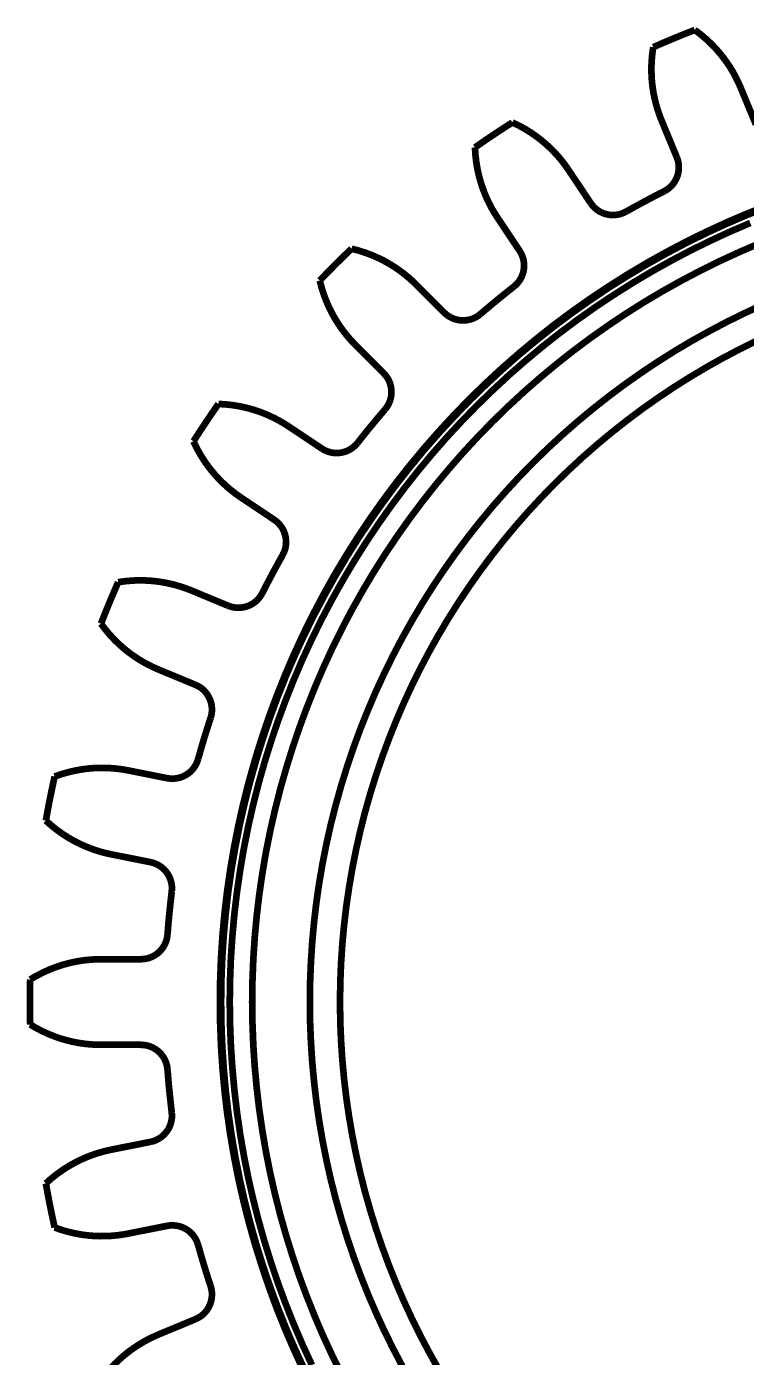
# Model space of a CAD drawing. Extents: x 0.4 to 23.1, y 0.4 to 16.1.
# Drawn here: x 4.73 to 5.79, y 2.193 to 4.152 of the extents above; entities that cross this region are included whole.
import ezdxf

# ---------------------------------------------------------------- set-up
doc = ezdxf.new("R2010")
doc.units = 0
doc.layers.get('0').update_dxf_attribs({"linetype": 'CONTINUOUS'})

msp = doc.modelspace()

# ---------------------------------------------------------------- linework, layer by layer
at = {"color": 0, "const_width": 0.00985}
for points in [[(5.65267, 4.12136), (5.66021, 4.12468), (5.66786, 4.12799), (5.67546, 4.13118), (5.68311, 4.13439), (5.69075, 4.13753), (5.6984, 4.14063), (5.70611, 4.14367), (5.71376, 4.14671)], [(5.78136, 4.06179), (5.778, 4.06933), (5.77436, 4.07676), (5.7704, 4.0841), (5.76611, 4.09125), (5.76139, 4.09836), (5.7564, 4.10531), (5.75108, 4.11203), (5.74544, 4.11849), (5.73817, 4.12614), (5.73047, 4.13336), (5.72233, 4.14025), (5.71376, 4.14671)], [(5.66493, 4.01357), (5.66194, 4.02126), (5.65924, 4.02914), (5.6569, 4.03711), (5.65489, 4.04519), (5.65315, 4.05354), (5.65181, 4.06196), (5.65082, 4.07047), (5.65022, 4.07904), (5.64996, 4.08963), (5.65028, 4.10015), (5.65121, 4.11079), (5.65267, 4.12136)], [(5.80376, 4.00765), (5.78136, 4.06179)], [(5.68733, 3.95942), (5.66493, 4.01357)], [(5.39031, 3.97379), (5.39714, 3.97851), (5.40392, 3.98324), (5.41075, 3.9879), (5.41764, 3.99251), (5.42453, 3.99707), (5.43143, 4.00157), (5.44532, 4.01058)], [(5.52815, 3.94043), (5.52344, 3.94721), (5.51839, 3.95383), (5.51307, 3.96024), (5.50743, 3.96642), (5.50146, 3.97244), (5.49522, 3.97825), (5.48867, 3.98383), (5.48188, 3.9891), (5.47325, 3.99517), (5.46431, 4.00076), (5.45497, 4.00592), (5.44532, 4.01058)], [(5.42339, 3.87044), (5.41894, 3.87744), (5.41476, 3.8846), (5.41092, 3.89199), (5.40733, 3.89953), (5.40403, 3.90739), (5.4011, 3.91536), (5.39844, 3.92356), (5.39615, 3.93186), (5.39388, 3.94211), (5.39214, 3.95253), (5.39094, 3.96317), (5.39031, 3.97379)], [(5.68733, 3.95942), (5.68886, 3.95518), (5.68983, 3.95079), (5.69032, 3.94635), (5.69026, 3.94185), (5.68972, 3.93733), (5.68869, 3.93294), (5.68712, 3.92871), (5.68506, 3.92469), (5.68261, 3.9209), (5.67979, 3.91754), (5.6766, 3.91444), (5.67307, 3.91178), (5.66872, 3.90924)], [(5.56071, 3.89171), (5.52815, 3.94043)], [(5.61285, 3.87935), (5.61974, 3.88325), (5.62663, 3.88704), (5.63363, 3.89085), (5.64763, 3.89833), (5.65462, 3.90201), (5.66168, 3.9056), (5.66872, 3.90924)], [(5.82064, 3.88824), (5.7901, 3.87608), (5.75988, 3.86312), (5.72999, 3.84933), (5.70053, 3.83479), (5.67144, 3.8195), (5.64274, 3.80344), (5.61447, 3.78662), (5.58669, 3.76904), (5.55935, 3.75082), (5.5325, 3.73182), (5.50613, 3.71218), (5.48036, 3.69179), (5.45508, 3.67079), (5.43033, 3.64908), (5.40619, 3.62679), (5.38265, 3.60385), (5.35969, 3.58029), (5.3374, 3.55615), (5.31569, 3.53142), (5.29471, 3.50612), (5.27431, 3.48036), (5.25467, 3.454), (5.23568, 3.42714), (5.21739, 3.39979), (5.19987, 3.37201), (5.18306, 3.34375), (5.16699, 3.31506), (5.15169, 3.28597), (5.13715, 3.25651), (5.12337, 3.22661), (5.1104, 3.1964), (5.09819, 3.16585), (5.08686, 3.13504), (5.07628, 3.10389), (5.06651, 3.07249), (5.05761, 3.04085), (5.04949, 3.009), (5.04226, 2.97694), (5.03586, 2.94467), (5.03028, 2.91228), (5.02556, 2.87972), (5.02171, 2.84711), (5.01867, 2.81435), (5.01654, 2.78153), (5.01525, 2.74869), (5.01481, 2.71582), (5.01525, 2.68294), (5.01654, 2.65013), (5.01867, 2.61729), (5.02171, 2.58453), (5.02556, 2.55192), (5.03028, 2.51938), (5.03586, 2.48699), (5.04226, 2.45469), (5.04949, 2.42264), (5.05761, 2.39079), (5.06651, 2.35915), (5.07628, 2.32775), (5.08686, 2.2966), (5.09819, 2.26579), (5.1104, 2.23525), (5.12337, 2.20503), (5.13715, 2.17512)], [(5.13878, 2.17594), (5.12506, 2.20574), (5.11208, 2.23589), (5.09993, 2.26644), (5.08854, 2.29719), (5.07801, 2.32829), (5.06825, 2.35965), (5.05935, 2.39128), (5.05126, 2.42307), (5.04406, 2.45508), (5.03765, 2.48731), (5.03207, 2.51964), (5.02735, 2.55214), (5.02349, 2.58475), (5.02051, 2.6174), (5.01833, 2.65018), (5.01704, 2.683), (5.0166, 2.71582), (5.01704, 2.74864), (5.01833, 2.78147), (5.02051, 2.81418), (5.02349, 2.8469), (5.02735, 2.8795), (5.03207, 2.912), (5.03765, 2.94433), (5.04406, 2.97657), (5.05126, 3.00857), (5.05935, 3.04036), (5.06825, 3.072), (5.07801, 3.10335), (5.08854, 3.13444), (5.09993, 3.16521), (5.11208, 3.19575), (5.12506, 3.22592), (5.13878, 3.25569), (5.15332, 3.28515), (5.16862, 3.31418), (5.18463, 3.34283), (5.20144, 3.37104), (5.21892, 3.39882), (5.23719, 3.42611), (5.25613, 3.4529), (5.27576, 3.47922), (5.29611, 3.50499), (5.31711, 3.53028), (5.33876, 3.55496), (5.361, 3.57904), (5.3839, 3.6026), (5.40744, 3.62549), (5.43153, 3.64774), (5.45622, 3.66938), (5.4815, 3.69038), (5.50726, 3.71072), (5.53358, 3.73036), (5.56039, 3.74929), (5.58768, 3.76758), (5.61546, 3.78504), (5.64367, 3.80186), (5.67231, 3.81787), (5.70133, 3.83317), (5.73079, 3.84771), (5.76058, 3.86143), (5.79075, 3.8744), (5.82129, 3.88656)], [(5.56071, 3.89171), (5.56342, 3.88813), (5.56651, 3.88488), (5.56993, 3.882), (5.57374, 3.8795), (5.57781, 3.8775), (5.58203, 3.87592), (5.58637, 3.87489), (5.59088, 3.87429), (5.59538, 3.87429), (5.59978, 3.87472), (5.60411, 3.87571), (5.60829, 3.87717), (5.61285, 3.87935)], [(5.79563, 3.86263), (5.76579, 3.84983), (5.73628, 3.83621), (5.70714, 3.82183), (5.67839, 3.80669), (5.65001, 3.79081), (5.62207, 3.77419), (5.59462, 3.75683), (5.5676, 3.73882), (5.54107, 3.72006), (5.51503, 3.70063), (5.48947, 3.6805), (5.46451, 3.65972), (5.44006, 3.63829), (5.41624, 3.61621), (5.39296, 3.59353), (5.37022, 3.57026), (5.34819, 3.54644), (5.32676, 3.52197), (5.30599, 3.49701), (5.28586, 3.47146), (5.26644, 3.44542), (5.24767, 3.41889), (5.2296, 3.39187), (5.21229, 3.36442), (5.19569, 3.33649), (5.17979, 3.30811), (5.16465, 3.27935), (5.15028, 3.25022), (5.13667, 3.22071), (5.12386, 3.19086), (5.11182, 3.16064), (5.10053, 3.13015), (5.09011, 3.09939), (5.08046, 3.06836), (5.07167, 3.03711), (5.06364, 3.00558), (5.05647, 2.9739), (5.05013, 2.942), (5.04465, 2.91), (5.03999, 2.87782), (5.03618, 2.8456), (5.03321, 2.81321), (5.03103, 2.78076), (5.02979, 2.74832), (5.02935, 2.71582), (5.02935, 2.71582), (5.02979, 2.68332), (5.03103, 2.65088), (5.03321, 2.61843), (5.03618, 2.58604), (5.03999, 2.55376), (5.04465, 2.52165), (5.05013, 2.48964), (5.05647, 2.45774), (5.06364, 2.42606), (5.07167, 2.39453), (5.08046, 2.36328), (5.09011, 2.33225), (5.10053, 2.30143), (5.11182, 2.271), (5.12386, 2.24078), (5.13667, 2.21094), (5.15028, 2.18143)], [(5.45594, 3.82172), (5.42339, 3.87044)], [(5.80826, 3.83214), (5.77919, 3.81967), (5.75049, 3.80643), (5.72211, 3.79243), (5.69412, 3.77767), (5.6665, 3.76226), (5.63932, 3.7461), (5.61257, 3.72922), (5.58626, 3.71158), (5.56044, 3.69336), (5.5351, 3.67443), (5.51025, 3.65483), (5.48594, 3.6346), (5.46213, 3.61376), (5.43892, 3.59229), (5.41629, 3.57021), (5.39421, 3.54758), (5.37272, 3.52436), (5.35189, 3.50054), (5.33165, 3.47624), (5.31207, 3.45139), (5.29313, 3.42606), (5.2749, 3.40022), (5.25726, 3.37392), (5.2404, 3.34717), (5.22424, 3.31999), (5.20876, 3.29237), (5.19407, 3.26438), (5.18007, 3.236), (5.16683, 3.20731), (5.15435, 3.17822), (5.14264, 3.14882), (5.13167, 3.11914), (5.12153, 3.08919), (5.11214, 3.05897), (5.10351, 3.02854), (5.09576, 2.99789), (5.08876, 2.96707), (5.08257, 2.93604), (5.07726, 2.90483), (5.07269, 2.87354), (5.06901, 2.84212), (5.06608, 2.8106), (5.06401, 2.77908), (5.06278, 2.74744), (5.06233, 2.71582), (5.06278, 2.68419), (5.06401, 2.65256), (5.06608, 2.62104), (5.06901, 2.58951), (5.07269, 2.55811), (5.07726, 2.52681), (5.08257, 2.49561), (5.08876, 2.46457), (5.09576, 2.43375), (5.10351, 2.4031), (5.11214, 2.37261), (5.12153, 2.34244), (5.13167, 2.31244), (5.14264, 2.28282), (5.15435, 2.25342), (5.16683, 2.22433), (5.18007, 2.19564), (5.19407, 2.16726)], [(5.16183, 3.77789), (5.16754, 3.78386), (5.17914, 3.79568), (5.18494, 3.80154), (5.19081, 3.80735), (5.20264, 3.81896), (5.20861, 3.82465)], [(5.3035, 3.77208), (5.29753, 3.77778), (5.29135, 3.78326), (5.28483, 3.78851), (5.27815, 3.79346), (5.27111, 3.79824), (5.26383, 3.80274), (5.25635, 3.80692), (5.24864, 3.81076), (5.23899, 3.815), (5.22911, 3.81874), (5.21897, 3.822), (5.20861, 3.82465)], [(5.45594, 3.82172), (5.45822, 3.81787), (5.46007, 3.81375), (5.46143, 3.80946), (5.46224, 3.80507), (5.46257, 3.80051), (5.4624, 3.79601), (5.46169, 3.79156), (5.4605, 3.78722), (5.45882, 3.78304), (5.45671, 3.77914), (5.45415, 3.7755), (5.45122, 3.77219), (5.44749, 3.76882)], [(5.21442, 3.683), (5.20871, 3.68896), (5.20324, 3.69515), (5.19797, 3.70167), (5.19303, 3.70833), (5.18826, 3.71539), (5.18375, 3.72265), (5.17958, 3.73014), (5.17572, 3.73785), (5.1715, 3.7475), (5.16775, 3.75738), (5.1645, 3.76753), (5.16183, 3.77789)], [(5.34494, 3.73063), (5.3035, 3.77208)], [(5.39849, 3.72863), (5.40451, 3.73378), (5.41054, 3.73888), (5.41661, 3.74397), (5.42275, 3.74903), (5.42888, 3.75401), (5.43506, 3.759), (5.44125, 3.76394), (5.44749, 3.76882)], [(5.81375, 3.74214), (5.78706, 3.72982), (5.76064, 3.71679), (5.73465, 3.70307), (5.70899, 3.68875), (5.68371, 3.67372), (5.65881, 3.65799), (5.63439, 3.64165), (5.61035, 3.62468), (5.58681, 3.6071), (5.56369, 3.58886), (5.54107, 3.5701), (5.51893, 3.55067), (5.49735, 3.53071), (5.47629, 3.51019), (5.45578, 3.48915), (5.43582, 3.4675), (5.41639, 3.44542), (5.39763, 3.42279), (5.37939, 3.39968), (5.36182, 3.37614), (5.34483, 3.35211), (5.3285, 3.32769), (5.31278, 3.30279), (5.29775, 3.2775), (5.28336, 3.25185), (5.26969, 3.22586), (5.25667, 3.19943), (5.24436, 3.17275), (5.23275, 3.14572), (5.22185, 3.11843), (5.21169, 3.09082), (5.20226, 3.06299), (5.19353, 3.03489), (5.18554, 3.00657), (5.17828, 2.97808), (5.17182, 2.94937), (5.16607, 2.92051), (5.16108, 2.89154), (5.15685, 2.86247), (5.15343, 2.83322), (5.15072, 2.80399), (5.14882, 2.77462), (5.14763, 2.74522), (5.14725, 2.71582), (5.14763, 2.68642), (5.14882, 2.65701), (5.15072, 2.62765), (5.15343, 2.59842), (5.15685, 2.56917), (5.16108, 2.5401), (5.16607, 2.51112), (5.17182, 2.48226), (5.17828, 2.45356), (5.18554, 2.42507), (5.19353, 2.39675), (5.20226, 2.36865), (5.21169, 2.34082), (5.22185, 2.31321), (5.23275, 2.28592), (5.24436, 2.2589), (5.25667, 2.23221), (5.26969, 2.20578), (5.28336, 2.17979)], [(5.34494, 3.73063), (5.34831, 3.72765), (5.352, 3.72504), (5.3559, 3.72293), (5.36008, 3.72119), (5.36447, 3.72), (5.36893, 3.71929), (5.37343, 3.71913), (5.37793, 3.71946), (5.38232, 3.72026), (5.38656, 3.72157), (5.39063, 3.72342), (5.39447, 3.72558), (5.39849, 3.72863)], [(5.80615, 3.68972), (5.78082, 3.67725), (5.75581, 3.66407), (5.73118, 3.65028), (5.70687, 3.63579), (5.683, 3.62076), (5.6595, 3.60504), (5.63644, 3.58876), (5.61382, 3.57183), (5.59164, 3.55436), (5.56993, 3.53629), (5.54867, 3.51768), (5.52794, 3.49849), (5.50771, 3.47879), (5.48801, 3.45856), (5.46881, 3.43782), (5.45019, 3.41656), (5.43213, 3.39486), (5.41465, 3.37267), (5.39774, 3.35004), (5.38146, 3.32699), (5.36572, 3.3035), (5.35069, 3.27962), (5.33621, 3.25532), (5.32243, 3.23068), (5.30925, 3.20568), (5.29676, 3.18033), (5.28494, 3.15468), (5.27382, 3.12875), (5.26335, 3.10249), (5.25358, 3.07601), (5.24447, 3.04926), (5.23611, 3.02229), (5.2284, 2.99507), (5.22146, 2.96772), (5.21528, 2.94015), (5.20975, 2.91243), (5.20497, 2.8846), (5.2009, 2.85667), (5.1976, 2.82861), (5.19499, 2.80046), (5.19314, 2.77229), (5.192, 2.74408), (5.19168, 2.71582), (5.192, 2.68756), (5.19314, 2.65935), (5.19499, 2.63118), (5.1976, 2.60303), (5.2009, 2.57497), (5.20497, 2.54704), (5.20975, 2.51921), (5.21528, 2.49149), (5.22146, 2.46392), (5.2284, 2.43658), (5.23611, 2.40935), (5.24447, 2.38238), (5.25358, 2.35562), (5.26335, 2.32915), (5.27382, 2.3029), (5.28494, 2.27696), (5.29676, 2.25131), (5.30925, 2.22597), (5.32243, 2.20096), (5.33621, 2.17632)], [(5.25586, 3.64154), (5.21442, 3.683)], [(5.25586, 3.64154), (5.25885, 3.63818), (5.26144, 3.6345), (5.26357, 3.63058), (5.26531, 3.62642), (5.2665, 3.62201), (5.26719, 3.61757), (5.26736, 3.61307), (5.26704, 3.60856), (5.26622, 3.60411), (5.26486, 3.59993), (5.26307, 3.59586), (5.26085, 3.59201), (5.25786, 3.588)], [(4.97592, 3.54118), (4.98042, 3.54812), (4.98486, 3.55507), (4.99397, 3.56885), (4.99858, 3.57574), (5.00325, 3.58257), (5.00792, 3.58936), (5.01269, 3.59619)], [(5.11604, 3.5631), (5.10906, 3.56754), (5.10189, 3.57167), (5.09451, 3.57557), (5.08697, 3.57915), (5.0791, 3.58247), (5.07113, 3.58539), (5.06293, 3.58806), (5.05464, 3.59033), (5.04438, 3.59261), (5.03396, 3.59435), (5.02333, 3.59554), (5.01269, 3.59619)], [(5.21767, 3.53901), (5.22254, 3.54525), (5.23242, 3.55761), (5.24251, 3.56988), (5.24756, 3.57596), (5.25786, 3.588)], [(5.16476, 3.53054), (5.11604, 3.5631)], [(5.04606, 3.45833), (5.03922, 3.46306), (5.03267, 3.4681), (5.02626, 3.47342), (5.02007, 3.47906), (5.01406, 3.48503), (5.00825, 3.49126), (5.00265, 3.49783), (4.9974, 3.50461), (4.99132, 3.51324), (4.98574, 3.52219), (4.98058, 3.53153), (4.97592, 3.54118)], [(5.16476, 3.53054), (5.16862, 3.52826), (5.17275, 3.52642), (5.17703, 3.52507), (5.18143, 3.52425), (5.18599, 3.52393), (5.19049, 3.52408), (5.19493, 3.52479), (5.19928, 3.52599), (5.20344, 3.52767), (5.20736, 3.52979), (5.21099, 3.53233), (5.21431, 3.53526), (5.21767, 3.53901)], [(5.09472, 3.42578), (5.04606, 3.45833)], [(5.09472, 3.42578), (5.09836, 3.42307), (5.10161, 3.41997), (5.10449, 3.4165), (5.10693, 3.41276), (5.109, 3.40869), (5.11057, 3.40446), (5.1116, 3.40013), (5.11214, 3.39561), (5.11219, 3.39111), (5.11176, 3.38672), (5.11079, 3.38238), (5.10932, 3.37819), (5.10715, 3.37364)], [(5.07726, 3.31776), (5.08083, 3.32482), (5.08447, 3.33188), (5.09185, 3.34586), (5.09565, 3.35286), (5.10325, 3.36675), (5.10715, 3.37364)], [(4.83979, 3.27274), (4.84283, 3.28039), (4.84586, 3.28808), (4.84896, 3.29574), (4.85211, 3.30339), (4.85531, 3.31104), (4.85851, 3.31862), (4.86182, 3.32622), (4.86507, 3.33382)], [(4.97293, 3.32156), (4.96522, 3.32454), (4.95736, 3.32726), (4.94938, 3.32958), (4.94129, 3.3316), (4.93294, 3.33333), (4.92453, 3.33469), (4.91596, 3.33567), (4.90744, 3.33626), (4.89686, 3.33653), (4.88633, 3.33621), (4.87571, 3.33529), (4.86507, 3.33382)], [(5.02707, 3.2991), (4.97293, 3.32156)], [(5.02707, 3.2991), (5.03131, 3.29764), (5.03569, 3.29665), (5.04015, 3.29617), (5.04465, 3.29622), (5.04915, 3.29676), (5.05354, 3.29785), (5.05778, 3.29937), (5.06179, 3.30138), (5.0656, 3.30387), (5.06896, 3.30669), (5.07206, 3.3099), (5.07471, 3.31342), (5.07726, 3.31776)], [(4.92469, 3.20514), (4.91715, 3.2085), (4.90972, 3.21212), (4.9024, 3.2161), (4.89524, 3.22038), (4.88813, 3.2251), (4.88118, 3.23008), (4.87446, 3.2354), (4.86794, 3.24104), (4.86035, 3.24832), (4.85314, 3.25603), (4.84625, 3.26417), (4.83979, 3.27274)], [(4.97885, 3.18272), (4.92469, 3.20514)], [(4.97885, 3.18272), (4.98286, 3.18078), (4.98671, 3.17839), (4.99018, 3.17557), (4.99333, 3.17231), (4.99615, 3.16878), (4.99849, 3.16488), (5.00038, 3.16081), (5.00179, 3.15653), (5.00271, 3.15213), (5.0031, 3.14774), (5.00304, 3.14328), (5.00244, 3.13889), (5.00119, 3.13406)], [(4.98275, 3.07335), (4.98708, 3.08865), (4.98931, 3.09625), (4.9916, 3.10385), (4.99393, 3.11139), (4.99631, 3.11897), (4.99869, 3.12651), (5.00119, 3.13406)], [(4.93718, 3.04531), (4.94162, 3.04471), (4.94607, 3.0446), (4.95057, 3.04497), (4.95497, 3.0459), (4.95931, 3.04731), (4.96338, 3.04921), (4.96724, 3.05154), (4.97081, 3.05431), (4.97401, 3.05746), (4.97678, 3.06093), (4.97917, 3.06467), (4.98112, 3.06862), (4.98275, 3.07335)], [(4.87972, 3.05675), (4.87153, 3.05817), (4.86333, 3.05931), (4.85504, 3.06), (4.84668, 3.06044), (4.83817, 3.06049), (4.82964, 3.06017), (4.82107, 3.05946), (4.81256, 3.05838), (4.80219, 3.05658), (4.79189, 3.05419), (4.78163, 3.05126), (4.77154, 3.04775)], [(4.93718, 3.04531), (4.87972, 3.05675)], [(4.75863, 2.98286), (4.7601, 2.991), (4.76313, 3.00726), (4.76476, 3.01535), (4.76639, 3.02349), (4.76807, 3.03157), (4.77154, 3.04775)], [(4.85508, 2.93317), (4.847, 2.93494), (4.83903, 2.93707), (4.83106, 2.93956), (4.82319, 2.94239), (4.81532, 2.94558), (4.80757, 2.94917), (4.79992, 2.95307), (4.79243, 2.95731), (4.78358, 2.96294), (4.77496, 2.96907), (4.7666, 2.97575), (4.75863, 2.98286)], [(4.9126, 2.92171), (4.85508, 2.93317)], [(4.9126, 2.92171), (4.91694, 2.92063), (4.92111, 2.919), (4.92507, 2.91689), (4.92882, 2.91439), (4.93229, 2.9114), (4.93533, 2.9081), (4.93799, 2.90446), (4.94021, 2.90056), (4.94194, 2.89638), (4.94319, 2.89214), (4.94401, 2.88781), (4.94428, 2.88336), (4.94396, 2.87831)], [(4.93778, 2.81526), (4.93837, 2.82314), (4.93901, 2.83106), (4.93972, 2.83892), (4.94049, 2.84685), (4.94129, 2.85471), (4.94217, 2.86257), (4.94303, 2.8705), (4.94396, 2.87831)], [(4.89849, 2.77881), (4.903, 2.77908), (4.90744, 2.77983), (4.91174, 2.78108), (4.91585, 2.78288), (4.91982, 2.7851), (4.9235, 2.78776), (4.92676, 2.79081), (4.92974, 2.79422), (4.93229, 2.79796), (4.93431, 2.80186), (4.93593, 2.80599), (4.93707, 2.81028), (4.93778, 2.81526)], [(4.8399, 2.77881), (4.83165, 2.77865), (4.82335, 2.7781), (4.81511, 2.77724), (4.80686, 2.77599), (4.79844, 2.77442), (4.79015, 2.7724), (4.7819, 2.77007), (4.77376, 2.76736), (4.76394, 2.76357), (4.75429, 2.75922), (4.74479, 2.75435), (4.73562, 2.74892)], [(4.89849, 2.77881), (4.8399, 2.77881)], [(4.73562, 2.68272), (4.7354, 2.69103), (4.73529, 2.69928), (4.73525, 2.70757), (4.73525, 2.72407), (4.73529, 2.73236), (4.7354, 2.74061), (4.73562, 2.74892)], [(4.8399, 2.65283), (4.83165, 2.653), (4.82335, 2.65354), (4.81511, 2.6544), (4.80686, 2.6556), (4.79844, 2.65722), (4.79015, 2.65924), (4.7819, 2.66157), (4.77376, 2.66428), (4.76394, 2.66808), (4.75429, 2.67242), (4.74479, 2.67731), (4.73562, 2.68272)], [(4.89849, 2.65283), (4.8399, 2.65283)], [(4.89849, 2.65283), (4.903, 2.65256), (4.90744, 2.65181), (4.91174, 2.65056), (4.91585, 2.64876), (4.91982, 2.64654), (4.9235, 2.64387), (4.92676, 2.64085), (4.92974, 2.63743), (4.93229, 2.63368), (4.93431, 2.62978), (4.93593, 2.62565), (4.93707, 2.62136), (4.93778, 2.61637)], [(4.94396, 2.55333), (4.94303, 2.56114), (4.94217, 2.56907), (4.94129, 2.57693), (4.94049, 2.58479), (4.93972, 2.59272), (4.93901, 2.60058), (4.93837, 2.60851), (4.93778, 2.61637)], [(4.9126, 2.50993), (4.91694, 2.51101), (4.92111, 2.51264), (4.92507, 2.51476), (4.92882, 2.51725), (4.93229, 2.52024), (4.93533, 2.52354), (4.93799, 2.52718), (4.94021, 2.53108), (4.94194, 2.53526), (4.94319, 2.5395), (4.94401, 2.54383), (4.94428, 2.54829), (4.94396, 2.55333)], [(4.9126, 2.50993), (4.85508, 2.49849)], [(4.85508, 2.49849), (4.847, 2.49669), (4.83903, 2.49457), (4.83106, 2.49208), (4.82319, 2.48926), (4.81532, 2.48606), (4.80757, 2.48247), (4.79992, 2.47857), (4.79243, 2.47433), (4.78358, 2.46869), (4.77496, 2.46257), (4.7666, 2.45589), (4.75863, 2.44879)], [(4.77154, 2.3839), (4.76807, 2.40007), (4.76639, 2.40815), (4.76476, 2.41629), (4.76313, 2.42437), (4.7601, 2.44065), (4.75863, 2.44879)], [(4.93718, 2.38633), (4.87972, 2.37489)], [(4.93718, 2.38633), (4.94162, 2.38693), (4.94607, 2.38704), (4.95057, 2.38667), (4.95497, 2.38574), (4.95931, 2.38433), (4.96338, 2.38243), (4.96724, 2.3801), (4.97081, 2.37733), (4.97401, 2.37418), (4.97678, 2.37071), (4.97917, 2.36697), (4.98112, 2.36301), (4.98275, 2.35829)], [(4.87972, 2.37489), (4.87153, 2.37349), (4.86333, 2.37235), (4.85504, 2.37164), (4.84668, 2.37121), (4.83817, 2.37115), (4.82964, 2.37147), (4.82107, 2.37218), (4.81256, 2.37321), (4.80219, 2.37506), (4.79189, 2.37744), (4.78163, 2.38037), (4.77154, 2.3839)], [(5.00119, 2.29758), (4.99869, 2.30512), (4.99631, 2.31267), (4.99393, 2.32026), (4.9916, 2.32781), (4.98931, 2.33539), (4.98708, 2.34299), (4.98275, 2.35829)], [(4.97885, 2.24892), (4.98286, 2.25088), (4.98671, 2.25325), (4.99018, 2.25608), (4.99333, 2.25933), (4.99615, 2.26286), (4.99849, 2.26671), (5.00038, 2.27078), (5.00179, 2.27513), (5.00271, 2.27951), (5.0031, 2.2839), (5.00304, 2.28836), (5.00244, 2.29275), (5.00119, 2.29758)], [(4.97885, 2.24892), (4.92469, 2.22651)], [(4.92469, 2.22651), (4.91715, 2.22314), (4.90972, 2.21951), (4.9024, 2.21556), (4.89524, 2.21126), (4.88813, 2.20654), (4.88118, 2.20156), (4.87446, 2.19624), (4.86794, 2.1906), (4.86035, 2.18332), (4.85314, 2.17563), (4.84625, 2.16749), (4.83979, 2.1589)]]:
    msp.add_lwpolyline(points, dxfattribs=at)

doc.saveas('drawing.dxf')
